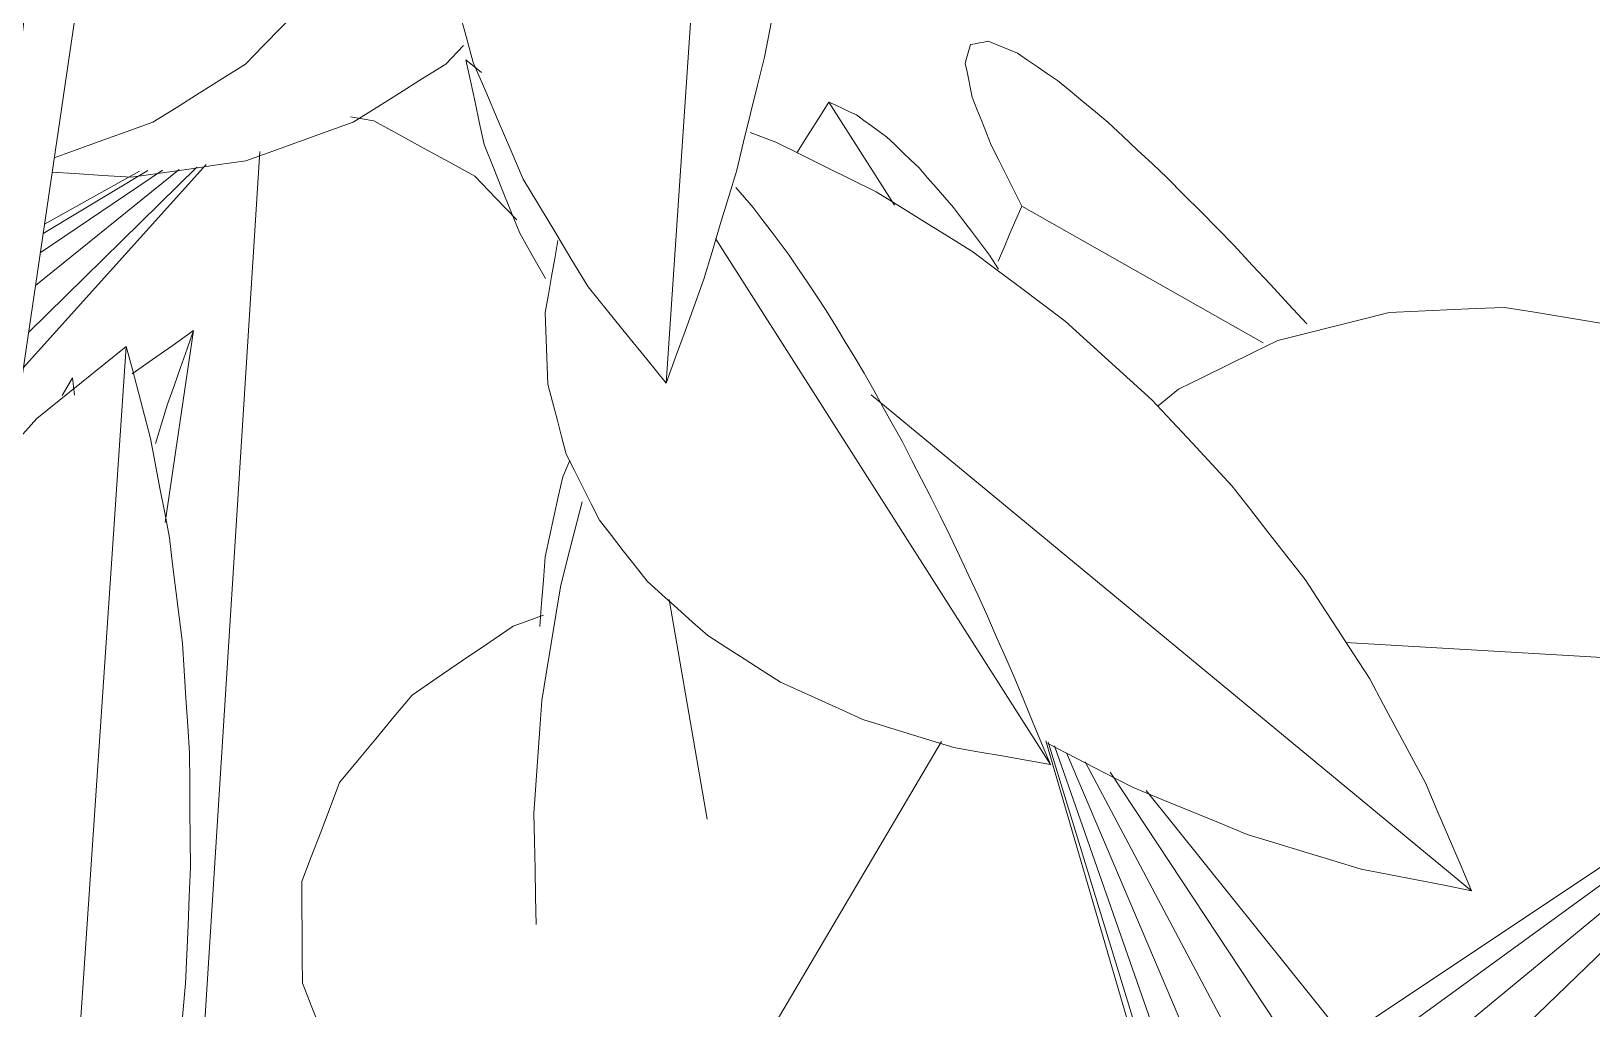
# Model space of a CAD drawing. Header units: metres. Extents: x 10.2 to 20.8, y -0.2 to 6.6.
# Drawn here: x 14.942 to 15.0077, y 1.0436 to 1.0848 of the extents above; entities that cross this region are included whole.
import ezdxf

# ---------------------------------------------------------------- set-up
doc = ezdxf.new("R2010")
doc.units = ezdxf.units.M
doc.layers.add('Importações nas famílias', color=250, linetype='Continuous', lineweight=5)
doc.layers.add('Vegetação', color=7, linetype='Continuous', lineweight=5)

# ---------------------------------------------------------------- blocks, each defined once
blk = doc.blocks.new('Planta_pergolado_12200 - plantas pergolado_skp_Component_12-V2716-Corte 3')
at = {"layer": 'Importações nas famílias'}
blk.add_line((14.80616, 0.719761), (14.792078, 0.741889), dxfattribs=at)
at = {"layer": 'Importações nas famílias', "flags": 128}
for points in [[(14.793657, 0.743202), (14.793295, 0.743619), (14.792934, 0.744035)], [(14.79517, 0.741192), (14.794792, 0.741695), (14.794414, 0.742197), (14.794035, 0.7427), (14.793657, 0.743202)], [(14.785443, 0.741815), (14.785309, 0.741057), (14.785174, 0.740298), (14.785039, 0.73954), (14.784904, 0.738782)], [(14.796733, 0.73886), (14.796342, 0.739443), (14.795952, 0.740026), (14.795561, 0.740609), (14.79517, 0.741192)], [(14.784904, 0.738782), (14.784933, 0.738027), (14.784962, 0.737272), (14.78499, 0.736517), (14.785019, 0.735762)], [(14.798328, 0.736231), (14.797929, 0.736888), (14.79753, 0.737545), (14.797132, 0.738202), (14.796733, 0.73886)], [(14.799937, 0.733335), (14.799535, 0.734059), (14.799132, 0.734783), (14.79873, 0.735507), (14.798328, 0.736231)], [(14.785019, 0.735762), (14.785211, 0.735028), (14.785403, 0.734294), (14.785595, 0.73356), (14.785787, 0.732826)], [(14.785787, 0.732826), (14.786137, 0.73213), (14.786488, 0.731434), (14.786838, 0.730738), (14.787189, 0.730042)], [(14.801542, 0.730204), (14.801141, 0.730987), (14.800739, 0.731769), (14.800338, 0.732552), (14.799937, 0.733335)], [(14.803126, 0.726873), (14.80273, 0.727706), (14.802334, 0.728539), (14.801938, 0.729371), (14.801542, 0.730204)], [(14.787189, 0.730042), (14.78769, 0.7294), (14.78819, 0.728759), (14.788691, 0.728117), (14.789192, 0.727475)], [(14.789192, 0.727475), (14.789831, 0.726903), (14.790471, 0.726331), (14.79111, 0.725759), (14.79175, 0.725187)], [(14.804671, 0.723379), (14.804285, 0.724253), (14.803899, 0.725126), (14.803512, 0.726), (14.803126, 0.726873)], [(14.79175, 0.725187), (14.792513, 0.724697), (14.793276, 0.724208), (14.794039, 0.723719), (14.794802, 0.723229)], [(14.794802, 0.723229), (14.79567, 0.722834), (14.796539, 0.722439), (14.797408, 0.722044), (14.798276, 0.72165)], [(14.80616, 0.719761), (14.805787, 0.720665), (14.805415, 0.72157), (14.805043, 0.722475), (14.804671, 0.723379)], [(14.798276, 0.72165), (14.79923, 0.721358), (14.800184, 0.721067), (14.801138, 0.720776), (14.802092, 0.720484)], [(14.802092, 0.720484), (14.803109, 0.720303), (14.804126, 0.720123), (14.805143, 0.719942), (14.80616, 0.719761)]]:
    blk.add_lwpolyline(points, dxfattribs=at)
blk = doc.blocks.new('Planta_pergolado_12200 - plantas pergolado_skp_Component_17-V2825-Corte 3')
at = {"layer": 'Importações nas famílias', "flags": 128}
for points in [[(14.954052, 1.086479), (14.953298, 1.085702), (14.952545, 1.084926), (14.951791, 1.084149), (14.951037, 1.083373)], [(14.951037, 1.083373), (14.950064, 1.082761), (14.94909, 1.082149), (14.948116, 1.081537), (14.947142, 1.080925)], [(14.947142, 1.080925), (14.946015, 1.08052), (14.944887, 1.080114), (14.94376, 1.079708), (14.942993, 1.079432)]]:
    blk.add_lwpolyline(points, dxfattribs=at)
blk = doc.blocks.new('Planta_pergolado_12200 - plantas pergolado_skp_Component_16-V2826-Corte 3')
for name, p in [('Planta_pergolado_12200 - plantas pergolado_skp_Component_17-V2825-Corte 3', (0, 0)), ('Planta_pergolado_12200 - plantas pergolado_skp_Component_12-V2716-Corte 3', (0.17874, 0.33414))]:
    blk.add_blockref(name, p)
blk = doc.blocks.new('Planta_pergolado_12200 - plantas pergolado_skp_Component_12-V2754-Corte 3')
at = {"layer": 'Importações nas famílias'}
for p, q in [((14.799603, 0.7433), (14.796845, 0.747634)), ((14.803985, 0.740609), (14.803594, 0.741192))]:
    blk.add_line(p, q, dxfattribs=at)
at = {"layer": 'Importações nas famílias', "flags": 128}
for points in [[(14.796845, 0.747634), (14.796396, 0.746922), (14.795947, 0.746211), (14.795498, 0.7455)], [(14.798001, 0.747096), (14.797712, 0.747231), (14.797423, 0.747365), (14.797134, 0.747499), (14.796845, 0.747634)], [(14.799269, 0.746171), (14.798952, 0.746402), (14.798635, 0.746634), (14.798318, 0.746865), (14.798001, 0.747096)], [(14.800634, 0.744868), (14.800292, 0.745194), (14.799951, 0.74552), (14.79961, 0.745845), (14.799269, 0.746171)], [(14.802081, 0.743202), (14.801719, 0.743619), (14.801357, 0.744035), (14.800995, 0.744452), (14.800634, 0.744868)], [(14.803594, 0.741192), (14.803216, 0.741695), (14.802837, 0.742197), (14.802459, 0.7427), (14.802081, 0.743202)]]:
    blk.add_lwpolyline(points, dxfattribs=at)
blk = doc.blocks.new('Planta_pergolado_12200 - plantas pergolado_skp_Component_12-V2755-Corte 3')
at = {"layer": 'Importações nas famílias'}
blk.add_line((14.768924, 0.729946), (14.770112, 0.738018), dxfattribs=at)
at = {"layer": 'Importações nas famílias', "flags": 128}
for points in [[(14.770112, 0.738018), (14.769248, 0.737412), (14.768384, 0.736807), (14.767524, 0.736205)], [(14.769016, 0.73493), (14.76929, 0.735702), (14.769564, 0.736474), (14.769838, 0.737246), (14.770112, 0.738018)], [(14.768504, 0.733266), (14.76876, 0.734098), (14.769016, 0.73493)]]:
    blk.add_lwpolyline(points, dxfattribs=at)
blk = doc.blocks.new('Planta_pergolado_12200 - plantas pergolado_skp_Component_17-V2855-Corte 3')
at = {"layer": 'Importações nas famílias'}
blk.add_line((14.960214, 1.084149), (14.959461, 1.083373), dxfattribs=at)
at = {"layer": 'Importações nas famílias', "flags": 128}
for points in [[(14.959461, 1.083373), (14.958487, 1.082761), (14.957513, 1.082149), (14.95654, 1.081537), (14.955566, 1.080925)], [(14.955566, 1.080925), (14.954438, 1.08052), (14.953311, 1.080114), (14.952183, 1.079708), (14.951056, 1.079303)], [(14.946238, 1.078616), (14.945039, 1.07869), (14.94384, 1.078764), (14.942903, 1.078821)], [(14.951056, 1.079303), (14.949851, 1.079131), (14.948647, 1.078959), (14.947443, 1.078788), (14.946238, 1.078616)]]:
    blk.add_lwpolyline(points, dxfattribs=at)
blk = doc.blocks.new('Planta_pergolado_12200 - plantas pergolado_skp_Component_16-V2856-Corte 3')
for name, p in [('Planta_pergolado_12200 - plantas pergolado_skp_Component_17-V2855-Corte 3', (0, 0)), ('Planta_pergolado_12200 - plantas pergolado_skp_Component_12-V2754-Corte 3', (0.17874, 0.33414)), ('Planta_pergolado_12200 - plantas pergolado_skp_Component_12-V2755-Corte 3', (0.17874, 0.33414))]:
    blk.add_blockref(name, p)
blk = doc.blocks.new('Planta_pergolado_12200 - plantas pergolado_skp_Component_17-V2870-Corte 3')
at = {"layer": 'Importações nas famílias'}
for p, q in [((14.989435, 1.068991), (14.990287, 1.069692)), ((14.962301, 1.059721), (14.963577, 1.060185)), ((15.020214, 1.057697), (14.997311, 1.059034)), ((14.997278, 1.042407), (15.020214, 1.057697)), ((15.020214, 1.057697), (14.999465, 1.042591)), ((15.020214, 1.057697), (15.001612, 1.042331)), ((15.020214, 1.057697), (15.003573, 1.041647)), ((14.967531, 1.033206), (14.980326, 1.054871)), ((14.984713, 1.054898), (14.990639, 1.03456)), ((14.990506, 1.036245), (14.984804, 1.054846)), ((14.990943, 1.03792), (14.985076, 1.054691)), ((14.985584, 1.0544), (14.991921, 1.039472)), ((14.986365, 1.054015), (14.993373, 1.040793)), ((14.995201, 1.041794), (14.987411, 1.053585)), ((14.997278, 1.042407), (14.988928, 1.052806))]:
    blk.add_line(p, q, dxfattribs=at)
at = {"layer": 'Importações nas famílias', "flags": 128}
for points in [[(14.994473, 1.07175), (14.995644, 1.072044), (14.996814, 1.072338), (14.997985, 1.072631), (14.999156, 1.072925)], [(14.999156, 1.072925), (15.00037, 1.072977), (15.001585, 1.07303), (15.002799, 1.073083), (15.004014, 1.073135)], [(15.004014, 1.073135), (15.00519, 1.072943), (15.006366, 1.072751), (15.007542, 1.072559), (15.008717, 1.072367)], [(14.990287, 1.069692), (14.991333, 1.070206), (14.99238, 1.070721), (14.993427, 1.071236), (14.994473, 1.07175)], [(14.958044, 1.056826), (14.959108, 1.057549), (14.960172, 1.058273), (14.961237, 1.058997), (14.962301, 1.059721)], [(14.954993, 1.05314), (14.955755, 1.054061), (14.956518, 1.054983), (14.957281, 1.055904), (14.958044, 1.056826)], [(14.953409, 1.048979), (14.953805, 1.050019), (14.954201, 1.05106), (14.954597, 1.0521), (14.954993, 1.05314)], [(14.953429, 1.044698), (14.953424, 1.045769), (14.953419, 1.046839), (14.953414, 1.047909), (14.953409, 1.048979)], [(14.955049, 1.040664), (14.954644, 1.041672), (14.954239, 1.042681), (14.953834, 1.04369), (14.953429, 1.044698)]]:
    blk.add_lwpolyline(points, dxfattribs=at)
blk = doc.blocks.new('Planta_pergolado_12200 - plantas pergolado_skp_Component_16-V2871-Corte 3')
blk.add_blockref('Planta_pergolado_12200 - plantas pergolado_skp_Component_17-V2870-Corte 3', (0, 0))
blk = doc.blocks.new('Planta_pergolado_12200 - plantas pergolado_skp_-V2896-Corte 3')
for name in ['Planta_pergolado_12200 - plantas pergolado_skp_Component_16-V2856-Corte 3', 'Planta_pergolado_12200 - plantas pergolado_skp_Component_16-V2826-Corte 3', 'Planta_pergolado_12200 - plantas pergolado_skp_Component_16-V2871-Corte 3']:
    blk.add_blockref(name, (0, 0))
blk = doc.blocks.new('Planta_pergolado_12200 - plantas pergolado_skp_Component_12-V3091-Corte 3')
at = {"layer": 'Importações nas famílias'}
blk.add_line((14.993857, 1.071648), (14.983699, 1.077401), dxfattribs=at)
at = {"layer": 'Importações nas famílias', "flags": 128}
for points in [[(14.981321, 1.083405), (14.981378, 1.083602), (14.981434, 1.0838), (14.981491, 1.083998), (14.981547, 1.084196)], [(14.981547, 1.084196), (14.981731, 1.084232), (14.981915, 1.084267), (14.982099, 1.084303), (14.982284, 1.084339)], [(14.982284, 1.084339), (14.982591, 1.084212), (14.982898, 1.084085), (14.983206, 1.083958), (14.983513, 1.083831)], [(14.981611, 1.081984), (14.981538, 1.082339), (14.981466, 1.082694), (14.981394, 1.083049), (14.981321, 1.083405)], [(14.983513, 1.083831), (14.983937, 1.083544), (14.98436, 1.083257), (14.984784, 1.08297), (14.985207, 1.082683)], [(14.985207, 1.082683), (14.985737, 1.082243), (14.986267, 1.081803), (14.986796, 1.081363), (14.987326, 1.080923)], [(14.98241, 1.079967), (14.98221, 1.080471), (14.98201, 1.080975), (14.981811, 1.08148), (14.981611, 1.081984)], [(14.987326, 1.080923), (14.98795, 1.08034), (14.988573, 1.079757), (14.989196, 1.079174), (14.98982, 1.078591)], [(14.983699, 1.077401), (14.983377, 1.078043), (14.983054, 1.078684), (14.982732, 1.079325), (14.98241, 1.079967)], [(14.98982, 1.078591), (14.990522, 1.077879), (14.991225, 1.077167), (14.991927, 1.076455), (14.99263, 1.075743)], [(14.982701, 1.075084), (14.982951, 1.075663), (14.9832, 1.076242), (14.983449, 1.076822), (14.983699, 1.077401)], [(14.99263, 1.075743), (14.993395, 1.074919), (14.99416, 1.074094), (14.994925, 1.07327), (14.99569, 1.072445)]]:
    blk.add_lwpolyline(points, dxfattribs=at)
blk = doc.blocks.new('Planta_pergolado_12200 - plantas pergolado_skp_Component_12-V3026-Corte 3')
at = {"layer": 'Importações nas famílias'}
for p, q in [((14.764577, 0.735296), (14.765018, 0.736039)), ((14.765108, 0.735299), (14.765018, 0.736039)), ((14.770822, 0.687997), (14.768925, 0.703697))]:
    blk.add_line(p, q, dxfattribs=at)
at = {"layer": 'Importações nas famílias', "flags": 128}
for points in [[(14.76819, 0.692191), (14.767617, 0.693271), (14.767199, 0.694057)], [(14.770822, 0.687997), (14.770164, 0.689045), (14.769506, 0.690094), (14.768848, 0.691143), (14.76819, 0.692191)], [(14.76688, 0.690211), (14.767489, 0.689715), (14.768098, 0.689218)], [(14.768098, 0.689218), (14.768779, 0.688913), (14.76946, 0.688607), (14.770141, 0.688302), (14.770822, 0.687997)]]:
    blk.add_lwpolyline(points, dxfattribs=at)
blk = doc.blocks.new('Planta_pergolado_12200 - plantas pergolado_skp_Component_12-V3027-Corte 3')
at = {"layer": 'Importações nas famílias'}
for p, q in [((14.785938, 0.732548), (14.785645, 0.731861)), ((14.791715, 0.717458), (14.790117, 0.726707)), ((14.788221, 0.698427), (14.787943, 0.699013))]:
    blk.add_line(p, q, dxfattribs=at)
at = {"layer": 'Importações nas famílias', "flags": 128}
for points in [[(14.785645, 0.731861), (14.785459, 0.731019), (14.785273, 0.730178), (14.785087, 0.729337), (14.784902, 0.728496)], [(14.785546, 0.727244), (14.78585, 0.728433), (14.786154, 0.729623), (14.786457, 0.730812)], [(14.784902, 0.728496), (14.784828, 0.727521), (14.784754, 0.726546), (14.78468, 0.725571)], [(14.784764, 0.722461), (14.78496, 0.723657), (14.785155, 0.724853), (14.785351, 0.726049), (14.785546, 0.727244)], [(14.784425, 0.717704), (14.78451, 0.718893), (14.784595, 0.720083), (14.78468, 0.721272), (14.784764, 0.722461)], [(14.784531, 0.713026), (14.784504, 0.714196), (14.784478, 0.715365), (14.784451, 0.716535), (14.784425, 0.717704)]]:
    blk.add_lwpolyline(points, dxfattribs=at)
blk = doc.blocks.new('Planta_pergolado_12200 - plantas pergolado_skp_Component_17-V3092-Corte 3')
at = {"layer": 'Importações nas famílias'}
for p, q in [((14.956433, 1.080988), (14.955458, 1.081154)), ((14.948827, 1.035244), (14.951634, 1.079699)), ((14.941695, 1.070614), (14.949386, 1.079142)), ((14.941911, 1.072082), (14.948983, 1.079042)), ((14.942202, 1.074063), (14.948249, 1.078943)), ((14.942403, 1.075427), (14.947541, 1.078914)), ((14.946935, 1.07889), (14.942524, 1.076249)), ((14.946582, 1.078875), (14.942581, 1.076632))]:
    blk.add_line(p, q, dxfattribs=at)
at = {"layer": 'Importações nas famílias', "flags": 128}
for points in [[(14.960682, 1.078664), (14.959619, 1.079245), (14.958557, 1.079826), (14.957495, 1.080407), (14.956433, 1.080988)], [(14.962452, 1.076815), (14.961567, 1.077739), (14.960682, 1.078664)]]:
    blk.add_lwpolyline(points, dxfattribs=at)
blk = doc.blocks.new('Planta_pergolado_12200 - plantas pergolado_skp_Component_16-V3093-Corte 3')
for name, p in [('Planta_pergolado_12200 - plantas pergolado_skp_Component_17-V3092-Corte 3', (0, 0)), ('Planta_pergolado_12200 - plantas pergolado_skp_Component_12-V3091-Corte 3', (0, 0)), ('Planta_pergolado_12200 - plantas pergolado_skp_Component_12-V3026-Corte 3', (0.17874, 0.33414)), ('Planta_pergolado_12200 - plantas pergolado_skp_Component_12-V3027-Corte 3', (0.17874, 0.33414))]:
    blk.add_blockref(name, p)
blk = doc.blocks.new('Planta_pergolado_12200 - plantas pergolado_skp_-V3104-Corte 3')
blk.add_blockref('Planta_pergolado_12200 - plantas pergolado_skp_Component_16-V3093-Corte 3', (0, 0))
blk = doc.blocks.new('Planta_pergolado_12200 - plantas pergolado_skp_-V3105-Corte 3')
blk.add_blockref('Planta_pergolado_12200 - plantas pergolado_skp_-V3104-Corte 3', (0, 0))
blk = doc.blocks.new('Planta_pergolado_12200 - plantas pergolado_skp_-V3106-Corte 3')
for name in ['Planta_pergolado_12200 - plantas pergolado_skp_-V3105-Corte 3', 'Planta_pergolado_12200 - plantas pergolado_skp_-V2896-Corte 3']:
    blk.add_blockref(name, (0, 0))
blk = doc.blocks.new('Planta_pergolado_12200 - plantas pergolado_skp_Component_12-V2729-Corte 3')
at = {"layer": 'Importações nas famílias'}
blk.add_line((14.85772, 0.529997), (14.864207, 0.574067), dxfattribs=at)
at = {"layer": 'Importações nas famílias', "flags": 128}
for points in [[(14.864207, 0.574067), (14.863343, 0.573461), (14.862478, 0.572856), (14.861614, 0.57225), (14.86075, 0.571645)], [(14.863111, 0.570979), (14.863385, 0.571751), (14.863659, 0.572523), (14.863933, 0.573295), (14.864207, 0.574067)], [(14.86075, 0.571645), (14.859981, 0.570912), (14.859213, 0.570179), (14.858444, 0.569446), (14.857676, 0.568713)], [(14.862086, 0.56765), (14.862342, 0.568482), (14.862598, 0.569314), (14.862854, 0.570147), (14.863111, 0.570979)], [(14.857676, 0.568713), (14.857021, 0.56787), (14.856366, 0.567027), (14.855712, 0.566184), (14.855057, 0.565341)], [(14.861143, 0.564117), (14.861379, 0.565), (14.861614, 0.565883), (14.86185, 0.566767), (14.862086, 0.56765)], [(14.855057, 0.565341), (14.854531, 0.564407), (14.854006, 0.563474), (14.85348, 0.56254), (14.852955, 0.561606)], [(14.860294, 0.560419), (14.860506, 0.561343), (14.860719, 0.562268), (14.860931, 0.563192), (14.861143, 0.564117)], [(14.852955, 0.561606), (14.85257, 0.560604), (14.852186, 0.559602), (14.851802, 0.5586), (14.851418, 0.557598)], [(14.859547, 0.556597), (14.859734, 0.557552), (14.85992, 0.558508), (14.860107, 0.559463), (14.860294, 0.560419)], [(14.851418, 0.557598), (14.851184, 0.55655), (14.850951, 0.555503), (14.850717, 0.554456), (14.850483, 0.553409)], [(14.858911, 0.552694), (14.85907, 0.55367), (14.859229, 0.554645), (14.859388, 0.555621), (14.859547, 0.556597)], [(14.850483, 0.553409), (14.850406, 0.552341), (14.850328, 0.551273), (14.85025, 0.550205), (14.850173, 0.549138)], [(14.858392, 0.548753), (14.858522, 0.549738), (14.858651, 0.550723), (14.858781, 0.551709), (14.858911, 0.552694)], [(14.850173, 0.549138), (14.850253, 0.548075), (14.850333, 0.547011), (14.850413, 0.545948), (14.850493, 0.544885)], [(14.857997, 0.544817), (14.858096, 0.545801), (14.858195, 0.546785), (14.858293, 0.547769), (14.858392, 0.548753)], [(14.850493, 0.544885), (14.850729, 0.543851), (14.850965, 0.542818), (14.851201, 0.541784), (14.851437, 0.54075)], [(14.85773, 0.540931), (14.857797, 0.541903), (14.857864, 0.542874), (14.857931, 0.543846), (14.857997, 0.544817)], [(14.851437, 0.54075), (14.851824, 0.53977), (14.85221, 0.53879), (14.852596, 0.537811), (14.852983, 0.536831)], [(14.857595, 0.537138), (14.857629, 0.538087), (14.857663, 0.539035), (14.857696, 0.539983), (14.85773, 0.540931)], [(14.857591, 0.53348), (14.857592, 0.534395), (14.857593, 0.535309), (14.857594, 0.536224), (14.857595, 0.537138)], [(14.852983, 0.536831), (14.853511, 0.535928), (14.854038, 0.535024), (14.854566, 0.534121), (14.855094, 0.533218)], [(14.855094, 0.533218), (14.85575, 0.532413), (14.856407, 0.531608), (14.857063, 0.530802), (14.85772, 0.529997)], [(14.85772, 0.529997), (14.857688, 0.530868), (14.857656, 0.531739), (14.857623, 0.532609), (14.857591, 0.53348)]]:
    blk.add_lwpolyline(points, dxfattribs=at)
blk = doc.blocks.new('Planta_pergolado_12200 - plantas pergolado_skp_Component_16-V3191-Corte 3')
blk.add_blockref('Planta_pergolado_12200 - plantas pergolado_skp_Component_12-V2729-Corte 3', (0.083063, 0.534424))
blk = doc.blocks.new('Planta_pergolado_12200 - plantas pergolado_skp_Component_12-V3230-Corte 3')
at = {"layer": 'Importações nas famílias'}
for p, q in [((14.960961, 1.083019), (14.960309, 1.083558)), ((14.973353, 1.080088), (14.972274, 1.080497)), ((15.002623, 1.048592), (14.977367, 1.069462))]:
    blk.add_line(p, q, dxfattribs=at)
at = {"layer": 'Importações nas famílias', "flags": 128}
for points in [[(14.960309, 1.083558), (14.960502, 1.082665), (14.960695, 1.081773), (14.960889, 1.080881), (14.961082, 1.079988)], [(14.97757, 1.077999), (14.976515, 1.078521), (14.975461, 1.079043), (14.974407, 1.079566), (14.973353, 1.080088)], [(14.961082, 1.079988), (14.961454, 1.079056), (14.961827, 1.078123), (14.9622, 1.07719), (14.962573, 1.076258)], [(14.981642, 1.075477), (14.980624, 1.076107), (14.979606, 1.076738), (14.978588, 1.077368), (14.97757, 1.077999)], [(14.962573, 1.076258), (14.963117, 1.075307), (14.96366, 1.074356)], [(14.985524, 1.072551), (14.984553, 1.073282), (14.983583, 1.074014), (14.982612, 1.074745), (14.981642, 1.075477)], [(14.989173, 1.069253), (14.988261, 1.070077), (14.987349, 1.070902), (14.986436, 1.071726), (14.985524, 1.072551)], [(14.992549, 1.06562), (14.991705, 1.066528), (14.990861, 1.067436), (14.990017, 1.068345), (14.989173, 1.069253)], [(14.995615, 1.061692), (14.994848, 1.062674), (14.994082, 1.063656), (14.993316, 1.064638), (14.992549, 1.06562)], [(14.998335, 1.057514), (14.997655, 1.058559), (14.996975, 1.059603), (14.996295, 1.060648), (14.995615, 1.061692)], [(15.000679, 1.053131), (15.000093, 1.054227), (14.999507, 1.055322), (14.998921, 1.056418), (14.998335, 1.057514)], [(14.984798, 1.054784), (14.985985, 1.05417), (14.987172, 1.053557), (14.988359, 1.052943)], [(14.988359, 1.052943), (14.989565, 1.052447), (14.990772, 1.051952), (14.991979, 1.051457), (14.993185, 1.050961)], [(15.002623, 1.048592), (15.002137, 1.049727), (15.001651, 1.050861), (15.001165, 1.051996), (15.000679, 1.053131)], [(14.993185, 1.050961), (14.994383, 1.050596), (14.995581, 1.05023), (14.996779, 1.049865), (14.997978, 1.049499)], [(14.997978, 1.049499), (14.999139, 1.049272), (15.0003, 1.049046), (15.001462, 1.048819), (15.002623, 1.048592)]]:
    blk.add_lwpolyline(points, dxfattribs=at)
blk = doc.blocks.new('Planta_pergolado_12200 - plantas pergolado_skp_Component_12-V3170-Corte 3')
at = {"layer": 'Importações nas famílias'}
for p, q in [((14.763543, 0.682071), (14.76728, 0.737355)), ((14.763515, 0.734317), (14.762695, 0.733397))]:
    blk.add_line(p, q, dxfattribs=at)
at = {"layer": 'Importações nas famílias', "flags": 128}
for points in [[(14.76728, 0.737355), (14.766339, 0.736595), (14.765398, 0.735836), (14.764456, 0.735076), (14.763515, 0.734317)], [(14.768305, 0.733481), (14.768049, 0.734449), (14.767792, 0.735418), (14.767536, 0.736386), (14.76728, 0.737355)], [(14.769094, 0.729305), (14.768897, 0.730349), (14.768699, 0.731393), (14.768502, 0.732437), (14.768305, 0.733481)], [(14.769641, 0.724873), (14.769505, 0.725981), (14.769368, 0.727089), (14.769231, 0.728197), (14.769094, 0.729305)], [(14.769939, 0.720234), (14.769865, 0.721393), (14.76979, 0.722553), (14.769716, 0.723713), (14.769641, 0.724873)], [(14.769985, 0.715439), (14.769973, 0.716638), (14.769962, 0.717837), (14.76995, 0.719035), (14.769939, 0.720234)], [(14.769777, 0.710543), (14.769829, 0.711767), (14.769881, 0.712991), (14.769933, 0.714215), (14.769985, 0.715439)], [(14.769319, 0.705599), (14.769434, 0.706835), (14.769548, 0.708071), (14.769663, 0.709307), (14.769777, 0.710543)], [(14.768616, 0.700662), (14.768792, 0.701896), (14.768968, 0.70313), (14.769143, 0.704365), (14.769319, 0.705599)], [(14.767675, 0.695787), (14.76791, 0.697006), (14.768145, 0.698225), (14.768381, 0.699443), (14.768616, 0.700662)], [(14.755435, 0.695534), (14.75595, 0.694331), (14.756476, 0.693102), (14.757002, 0.691872), (14.757528, 0.690643)], [(14.766506, 0.691029), (14.766799, 0.692219), (14.767091, 0.693408), (14.767383, 0.694598), (14.767675, 0.695787)], [(14.765124, 0.68644), (14.76547, 0.687587), (14.765815, 0.688734), (14.766161, 0.689882), (14.766506, 0.691029)], [(14.757528, 0.690643), (14.75821, 0.68951), (14.758892, 0.688377), (14.759574, 0.687244), (14.760256, 0.686111)], [(14.763543, 0.682071), (14.763938, 0.683163), (14.764333, 0.684255), (14.764729, 0.685347), (14.765124, 0.68644)], [(14.760256, 0.686111), (14.761078, 0.685101), (14.761899, 0.684091), (14.762721, 0.683081), (14.763543, 0.682071)]]:
    blk.add_lwpolyline(points, dxfattribs=at)
blk = doc.blocks.new('Planta_pergolado_12200 - plantas pergolado_skp_Component_16-V3234-Corte 3')
for name, p in [('Planta_pergolado_12200 - plantas pergolado_skp_Component_12-V3230-Corte 3', (0, 0)), ('Planta_pergolado_12200 - plantas pergolado_skp_Component_12-V3170-Corte 3', (0.17874, 0.33414))]:
    blk.add_blockref(name, p)
blk = doc.blocks.new('Planta_pergolado_12200 - plantas pergolado_skp_Component_12-V2783-Corte 3')
at = {"layer": 'Importações nas famílias'}
blk.add_line((14.824367, 0.370671), (14.828105, 0.425955), dxfattribs=at)
at = {"layer": 'Importações nas famílias', "flags": 128}
for points in [[(14.828105, 0.425955), (14.827164, 0.425196), (14.826222, 0.424436), (14.825281, 0.423677), (14.82434, 0.422917)], [(14.829129, 0.422082), (14.828873, 0.42305), (14.828617, 0.424018), (14.828361, 0.424987), (14.828105, 0.425955)], [(14.82434, 0.422917), (14.823519, 0.421998), (14.822698, 0.421078), (14.821878, 0.420159), (14.821057, 0.41924)], [(14.829919, 0.417905), (14.829722, 0.418949), (14.829524, 0.419993), (14.829327, 0.421038), (14.829129, 0.422082)], [(14.821057, 0.41924), (14.820376, 0.418182), (14.819696, 0.417124), (14.819015, 0.416067), (14.818334, 0.415009)], [(14.830466, 0.413473), (14.830329, 0.414581), (14.830192, 0.415689), (14.830056, 0.416797), (14.829919, 0.417905)], [(14.818334, 0.415009), (14.817809, 0.413838), (14.817284, 0.412666), (14.81676, 0.411495), (14.816235, 0.410324)], [(14.830764, 0.408834), (14.830689, 0.409994), (14.830615, 0.411154), (14.83054, 0.412314), (14.830466, 0.413473)], [(14.816235, 0.410324), (14.815878, 0.409067), (14.815521, 0.40781), (14.815165, 0.406552), (14.814808, 0.405295)], [(14.830809, 0.40404), (14.830798, 0.405238), (14.830786, 0.406437), (14.830775, 0.407636), (14.830764, 0.408834)], [(14.814808, 0.405295), (14.814628, 0.403981), (14.814448, 0.402668), (14.814268, 0.401354), (14.814088, 0.40004)], [(14.830602, 0.399143), (14.830654, 0.400368), (14.830706, 0.401592), (14.830757, 0.402816), (14.830809, 0.40404)], [(14.814088, 0.40004), (14.814088, 0.398701), (14.814089, 0.397361), (14.81409, 0.396022), (14.814091, 0.394682)], [(14.830144, 0.394199), (14.830258, 0.395435), (14.830373, 0.396671), (14.830487, 0.397907), (14.830602, 0.399143)], [(14.814091, 0.394682), (14.814272, 0.393349), (14.814454, 0.392015), (14.814635, 0.390681), (14.814816, 0.389348)], [(14.82944, 0.389263), (14.829616, 0.390497), (14.829792, 0.391731), (14.829968, 0.392965), (14.830144, 0.394199)], [(14.814816, 0.389348), (14.815174, 0.388051), (14.815532, 0.386754), (14.81589, 0.385457), (14.816248, 0.384161)], [(14.828499, 0.384388), (14.828735, 0.385607), (14.82897, 0.386825), (14.829205, 0.388044), (14.82944, 0.389263)], [(14.816248, 0.384161), (14.816775, 0.382931), (14.817301, 0.381702), (14.817827, 0.380473), (14.818353, 0.379244)], [(14.827331, 0.379629), (14.827623, 0.380819), (14.827915, 0.382009), (14.828207, 0.383198), (14.828499, 0.384388)], [(14.825949, 0.37504), (14.826294, 0.376188), (14.82664, 0.377335), (14.826985, 0.378482), (14.827331, 0.379629)], [(14.818353, 0.379244), (14.819035, 0.378111), (14.819717, 0.376978), (14.820399, 0.375845), (14.821081, 0.374712)], [(14.824367, 0.370671), (14.824763, 0.371763), (14.825158, 0.372856), (14.825553, 0.373948), (14.825949, 0.37504)], [(14.821081, 0.374712), (14.821902, 0.373702), (14.822724, 0.372691), (14.823546, 0.371681), (14.824367, 0.370671)]]:
    blk.add_lwpolyline(points, dxfattribs=at)
blk = doc.blocks.new('Planta_pergolado_12200 - plantas pergolado_skp_Component_16-V3239-Corte 3')
blk.add_blockref('Planta_pergolado_12200 - plantas pergolado_skp_Component_12-V2783-Corte 3', (0.144372, 0.699283))
blk = doc.blocks.new('Planta_pergolado_12200 - plantas pergolado_skp_-V3240-Corte 3')
for name in ['Planta_pergolado_12200 - plantas pergolado_skp_Component_16-V3239-Corte 3', 'Planta_pergolado_12200 - plantas pergolado_skp_Component_16-V3234-Corte 3']:
    blk.add_blockref(name, (0, 0))
blk = doc.blocks.new('Planta_pergolado_12200 - plantas pergolado_skp_-V3241-Corte 3')
for name in ['Planta_pergolado_12200 - plantas pergolado_skp_-V3240-Corte 3', 'Planta_pergolado_12200 - plantas pergolado_skp_Component_16-V3191-Corte 3']:
    blk.add_blockref(name, (0, 0))
blk = doc.blocks.new('Planta_pergolado_12200 - plantas pergolado_skp_-V3437-Corte 3')
blk.add_blockref('Planta_pergolado_12200 - plantas pergolado_skp_-V3241-Corte 3', (0, 0))
blk = doc.blocks.new('Planta_pergolado_12200 - Planta_pergolado_12200-V5114-Corte 3')
for name in ['Planta_pergolado_12200 - plantas pergolado_skp_-V3437-Corte 3', 'Planta_pergolado_12200 - plantas pergolado_skp_-V3106-Corte 3']:
    blk.add_blockref(name, (0, 0))

msp = doc.modelspace()

# ---------------------------------------------------------------- block references
at = {"layer": 'Vegetação', "color": 250}
msp.add_blockref('Planta_pergolado_12200 - Planta_pergolado_12200-V5114-Corte 3', (0, 0), dxfattribs=at)

doc.saveas('drawing.dxf')
